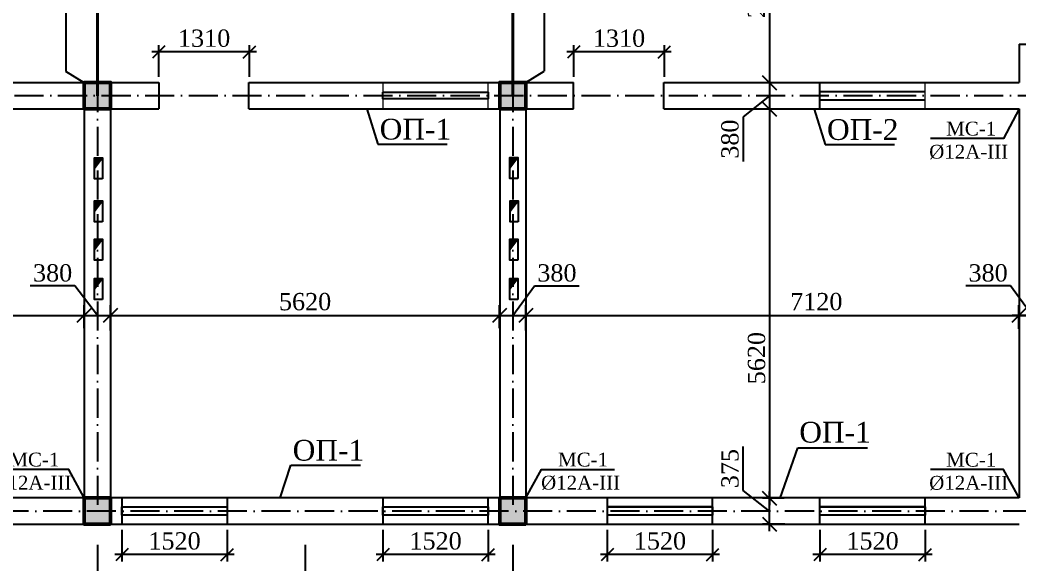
# Model space of a CAD drawing. Header units: millimetres. Extents: x 572274 to 2241483, y -888675 to -304135.
# Drawn here: x 1199493 to 1213920, y -635072 to -627216 of the extents above; entities that cross this region are included whole.
import ezdxf

# ---------------------------------------------------------------- set-up
doc = ezdxf.new("R2010")
doc.units = ezdxf.units.MM
doc.linetypes.add('ACAD_ISO04W100', pattern=[30, 24, -3, 0, -3])
doc.linetypes.add('ACAD_ISO10W100', pattern=[18, 12, -3, 0, -3])
doc.layers.add('oc', color=10, linetype='ACAD_ISO04W100')
doc.layers.add('стены', color=250, linetype='Continuous', lineweight=30)
doc.styles.add('Arial Gyr', font='arial.ttf')
doc.styles.get("Standard").update_dxf_attribs({"font": 'isocpeur.ttf'})
doc.styles.add('WMF-Times New Roman0', font='times.ttf')
doc.dimstyles.new('ISO-25$0', dxfattribs={"dimtxt": 300, "dimasz": 200, "dimexe": 100, "dimexo": 300, "dimgap": 50, "dimtad": 1, "dimdec": 0, "dimtxsty": 'Standard', "dimblk": 'OBLIQUE', "dimcen": 250, "dimdle": 150, "dimadec": 0, "dimazin": 0, "dimtfac": 1, "dimtdec": 0, "dimtmove": 0, "dimatfit": 3, "dimldrblk": 'OBLIQUE', "dimfxl": 1.25, "dimarcsym": 0})

# ---------------------------------------------------------------- blocks, each defined once
blk = doc.blocks.new('_Oblique')
at = {"color": 0, "linetype": 'ByBlock', "lineweight": -2}
blk.add_line((-0.5, -0.5), (0.5, 0.5), dxfattribs=at)
blk = doc.blocks.new('*D527')
at = {"color": 0, "lineweight": -2, "transparency": 16777216}
for p, q in [((1193110, -634597), (1193110, -635734)), ((1200610, -634796), (1200610, -635734)), ((1200730, -635614), (1192990, -635614))]:
    blk.add_line(p, q, dxfattribs=at)
at = {"layer": 'Defpoints', "color": 0, "lineweight": 25, "transparency": 16777216}
for p in [(1193110, -634497), (1200610, -634696), (1193110, -635614)]:
    blk.add_point(p, dxfattribs=at)
at = {"color": 0, "lineweight": -2, "transparency": 16777216, "xscale": 250, "yscale": 250, "zscale": 250, "rotation": 180}
blk.add_blockref('_Oblique', (1193110, -635614), dxfattribs=at)
at = {"color": 0, "lineweight": -2, "transparency": 16777216, "xscale": 250, "yscale": 250, "zscale": 250}
blk.add_blockref('_Oblique', (1200610, -635614), dxfattribs=at)
at = {"color": 0, "lineweight": 25, "transparency": 16777216, "insert": (1196860, -635381), "char_height": 300, "attachment_point": 5, "style": 'WMF-Times New Roman0'}
blk.add_mtext('7500', dxfattribs=at)
blk = doc.blocks.new('*D528')
at = {"color": 0, "lineweight": -2, "transparency": 16777216}
for p, q in [((1193110, -634597), (1193110, -636417)), ((1214110, -634597), (1214110, -636417)), ((1214230, -636297), (1192990, -636297))]:
    blk.add_line(p, q, dxfattribs=at)
at = {"layer": 'Defpoints', "color": 0, "lineweight": 25, "transparency": 16777216}
for p in [(1193110, -634497), (1214110, -634497), (1193110, -636297)]:
    blk.add_point(p, dxfattribs=at)
at = {"color": 0, "lineweight": -2, "transparency": 16777216, "xscale": 250, "yscale": 250, "zscale": 250, "rotation": 180}
blk.add_blockref('_Oblique', (1193110, -636297), dxfattribs=at)
at = {"color": 0, "lineweight": -2, "transparency": 16777216, "xscale": 250, "yscale": 250, "zscale": 250}
blk.add_blockref('_Oblique', (1214110, -636297), dxfattribs=at)
at = {"color": 0, "lineweight": 25, "transparency": 16777216, "insert": (1202559, -636044), "char_height": 300, "attachment_point": 5, "style": 'WMF-Times New Roman0'}
blk.add_mtext('21000', dxfattribs=at)
blk = doc.blocks.new('*D529')
at = {"color": 0, "lineweight": -2, "transparency": 16777216}
for p, q in [((1200610, -634796), (1200610, -635734)), ((1203610, -634796), (1203610, -635734)), ((1203730, -635614), (1200490, -635614))]:
    blk.add_line(p, q, dxfattribs=at)
at = {"layer": 'Defpoints', "color": 0, "lineweight": 25, "transparency": 16777216}
for p in [(1200610, -634696), (1203610, -634696), (1200610, -635614)]:
    blk.add_point(p, dxfattribs=at)
at = {"color": 0, "lineweight": -2, "transparency": 16777216, "xscale": 250, "yscale": 250, "zscale": 250, "rotation": 180}
blk.add_blockref('_Oblique', (1200610, -635614), dxfattribs=at)
at = {"color": 0, "lineweight": -2, "transparency": 16777216, "xscale": 250, "yscale": 250, "zscale": 250}
blk.add_blockref('_Oblique', (1203610, -635614), dxfattribs=at)
at = {"color": 0, "lineweight": 25, "transparency": 16777216, "insert": (1202110, -635381), "char_height": 300, "attachment_point": 5, "style": 'WMF-Times New Roman0'}
blk.add_mtext('3000', dxfattribs=at)
blk = doc.blocks.new('*D530')
at = {"color": 0, "lineweight": -2, "transparency": 16777216}
for p, q in [((1214110, -634597), (1214110, -635734)), ((1206610, -634796), (1206610, -635734)), ((1214230, -635614), (1206490, -635614))]:
    blk.add_line(p, q, dxfattribs=at)
at = {"layer": 'Defpoints', "color": 0, "lineweight": 25, "transparency": 16777216}
for p in [(1214110, -634497), (1206610, -634696), (1206610, -635614)]:
    blk.add_point(p, dxfattribs=at)
at = {"color": 0, "lineweight": -2, "transparency": 16777216, "xscale": 250, "yscale": 250, "zscale": 250, "rotation": 180}
blk.add_blockref('_Oblique', (1206610, -635614), dxfattribs=at)
at = {"color": 0, "lineweight": -2, "transparency": 16777216, "xscale": 250, "yscale": 250, "zscale": 250}
blk.add_blockref('_Oblique', (1214110, -635614), dxfattribs=at)
at = {"color": 0, "lineweight": 25, "transparency": 16777216, "insert": (1210360, -635381), "char_height": 300, "attachment_point": 5, "style": 'WMF-Times New Roman0'}
blk.add_mtext('7500', dxfattribs=at)
blk = doc.blocks.new('*D531')
at = {"color": 0, "lineweight": -2, "transparency": 16777216}
for p, q in [((1203610, -634796), (1203610, -635734)), ((1206610, -634796), (1206610, -635734)), ((1206730, -635614), (1203490, -635614))]:
    blk.add_line(p, q, dxfattribs=at)
at = {"layer": 'Defpoints', "color": 0, "lineweight": 25, "transparency": 16777216}
for p in [(1203610, -634696), (1206610, -634696), (1203610, -635614)]:
    blk.add_point(p, dxfattribs=at)
at = {"color": 0, "lineweight": -2, "transparency": 16777216, "xscale": 250, "yscale": 250, "zscale": 250, "rotation": 180}
blk.add_blockref('_Oblique', (1203610, -635614), dxfattribs=at)
at = {"color": 0, "lineweight": -2, "transparency": 16777216, "xscale": 250, "yscale": 250, "zscale": 250}
blk.add_blockref('_Oblique', (1206610, -635614), dxfattribs=at)
at = {"color": 0, "lineweight": 25, "transparency": 16777216, "insert": (1205110, -635381), "char_height": 300, "attachment_point": 5, "style": 'WMF-Times New Roman0'}
blk.add_mtext('3000', dxfattribs=at)
blk = doc.blocks.new('*D538')
at = {"color": 0, "lineweight": -2, "transparency": 16777216}
for p, q in [((1200965, -634577), (1200965, -635037)), ((1202485, -634577), (1202485, -635037)), ((1202585, -634937), (1200865, -634937))]:
    blk.add_line(p, q, dxfattribs=at)
at = {"layer": 'Defpoints', "color": 0, "lineweight": 25, "transparency": 16777216}
for p in [(1200965, -634497), (1202485, -634497), (1200965, -634937)]:
    blk.add_point(p, dxfattribs=at)
at = {"color": 0, "lineweight": -2, "transparency": 16777216, "xscale": 180, "yscale": 180, "zscale": 180, "rotation": 180}
blk.add_blockref('_Oblique', (1200965, -634937), dxfattribs=at)
at = {"color": 0, "lineweight": -2, "transparency": 16777216, "xscale": 180, "yscale": 180, "zscale": 180}
blk.add_blockref('_Oblique', (1202485, -634937), dxfattribs=at)
at = {"color": 0, "lineweight": 25, "transparency": 16777216, "insert": (1201725, -634740), "char_height": 300, "attachment_point": 5, "style": 'WMF-Times New Roman0'}
blk.add_mtext('{\\H0.83333x;1520}', dxfattribs=at)
blk = doc.blocks.new('*D539')
at = {"color": 0, "lineweight": -2, "transparency": 16777216}
for p, q in [((1204735, -634577), (1204735, -635037)), ((1206255, -634577), (1206255, -635037)), ((1206355, -634937), (1204635, -634937))]:
    blk.add_line(p, q, dxfattribs=at)
at = {"layer": 'Defpoints', "color": 0, "lineweight": 25, "transparency": 16777216}
for p in [(1204735, -634497), (1206255, -634497), (1204735, -634937)]:
    blk.add_point(p, dxfattribs=at)
at = {"color": 0, "lineweight": -2, "transparency": 16777216, "xscale": 180, "yscale": 180, "zscale": 180, "rotation": 180}
blk.add_blockref('_Oblique', (1204735, -634937), dxfattribs=at)
at = {"color": 0, "lineweight": -2, "transparency": 16777216, "xscale": 180, "yscale": 180, "zscale": 180}
blk.add_blockref('_Oblique', (1206255, -634937), dxfattribs=at)
at = {"color": 0, "lineweight": 25, "transparency": 16777216, "insert": (1205495, -634740), "char_height": 300, "attachment_point": 5, "style": 'WMF-Times New Roman0'}
blk.add_mtext('{\\H0.83333x;1520}', dxfattribs=at)
blk = doc.blocks.new('*D540')
at = {"color": 0, "lineweight": -2, "transparency": 16777216}
for p, q in [((1207975, -634577), (1207975, -635037)), ((1209495, -634577), (1209495, -635037)), ((1209595, -634937), (1207875, -634937))]:
    blk.add_line(p, q, dxfattribs=at)
at = {"layer": 'Defpoints', "color": 0, "lineweight": 25, "transparency": 16777216}
for p in [(1207975, -634497), (1209495, -634497), (1207975, -634937)]:
    blk.add_point(p, dxfattribs=at)
at = {"color": 0, "lineweight": -2, "transparency": 16777216, "xscale": 180, "yscale": 180, "zscale": 180, "rotation": 180}
blk.add_blockref('_Oblique', (1207975, -634937), dxfattribs=at)
at = {"color": 0, "lineweight": -2, "transparency": 16777216, "xscale": 180, "yscale": 180, "zscale": 180}
blk.add_blockref('_Oblique', (1209495, -634937), dxfattribs=at)
at = {"color": 0, "lineweight": 25, "transparency": 16777216, "insert": (1208735, -634740), "char_height": 300, "attachment_point": 5, "style": 'WMF-Times New Roman0'}
blk.add_mtext('{\\H0.83333x;1520}', dxfattribs=at)
blk = doc.blocks.new('*D541')
at = {"color": 0, "lineweight": -2, "transparency": 16777216}
for p, q in [((1211045, -634577), (1211045, -635037)), ((1212565, -634577), (1212565, -635037)), ((1212665, -634937), (1210945, -634937))]:
    blk.add_line(p, q, dxfattribs=at)
at = {"layer": 'Defpoints', "color": 0, "lineweight": 25, "transparency": 16777216}
for p in [(1211045, -634497), (1212565, -634497), (1211045, -634937)]:
    blk.add_point(p, dxfattribs=at)
at = {"color": 0, "lineweight": -2, "transparency": 16777216, "xscale": 180, "yscale": 180, "zscale": 180, "rotation": 180}
blk.add_blockref('_Oblique', (1211045, -634937), dxfattribs=at)
at = {"color": 0, "lineweight": -2, "transparency": 16777216, "xscale": 180, "yscale": 180, "zscale": 180}
blk.add_blockref('_Oblique', (1212565, -634937), dxfattribs=at)
at = {"color": 0, "lineweight": 25, "transparency": 16777216, "insert": (1211805, -634740), "char_height": 300, "attachment_point": 5, "style": 'WMF-Times New Roman0'}
blk.add_mtext('{\\H0.83333x;1520}', dxfattribs=at)
blk = doc.blocks.new('*D545')
at = {"color": 0, "lineweight": -2, "transparency": 16777216}
for p, q in [((1207489, -628037), (1207489, -627578)), ((1208799, -628037), (1208799, -627578)), ((1208899, -627678), (1207389, -627678))]:
    blk.add_line(p, q, dxfattribs=at)
at = {"layer": 'Defpoints', "color": 0, "lineweight": 25, "transparency": 16777216}
for p in [(1207489, -627678), (1207489, -628117), (1208799, -628117)]:
    blk.add_point(p, dxfattribs=at)
at = {"color": 0, "lineweight": -2, "transparency": 16777216, "xscale": 180, "yscale": 180, "zscale": 180, "rotation": 180}
blk.add_blockref('_Oblique', (1207489, -627678), dxfattribs=at)
at = {"color": 0, "lineweight": -2, "transparency": 16777216, "xscale": 180, "yscale": 180, "zscale": 180}
blk.add_blockref('_Oblique', (1208799, -627678), dxfattribs=at)
at = {"color": 0, "lineweight": 25, "transparency": 16777216, "insert": (1208144, -627481), "char_height": 300, "attachment_point": 5, "style": 'WMF-Times New Roman0'}
blk.add_mtext('{\\H0.83333x;1310}', dxfattribs=at)
blk = doc.blocks.new('*D546')
at = {"color": 0, "lineweight": -2, "transparency": 16777216}
for p, q in [((1201497, -628037), (1201497, -627578)), ((1202807, -628037), (1202807, -627578)), ((1202907, -627678), (1201397, -627678))]:
    blk.add_line(p, q, dxfattribs=at)
at = {"layer": 'Defpoints', "color": 0, "lineweight": 25, "transparency": 16777216}
for p in [(1201497, -627678), (1201497, -628117), (1202807, -628117)]:
    blk.add_point(p, dxfattribs=at)
at = {"color": 0, "lineweight": -2, "transparency": 16777216, "xscale": 180, "yscale": 180, "zscale": 180, "rotation": 180}
blk.add_blockref('_Oblique', (1201497, -627678), dxfattribs=at)
at = {"color": 0, "lineweight": -2, "transparency": 16777216, "xscale": 180, "yscale": 180, "zscale": 180}
blk.add_blockref('_Oblique', (1202807, -627678), dxfattribs=at)
at = {"color": 0, "lineweight": 25, "transparency": 16777216, "insert": (1202152, -627481), "char_height": 300, "attachment_point": 5, "style": 'WMF-Times New Roman0'}
blk.add_mtext('{\\H0.83333x;1310}', dxfattribs=at)
blk = doc.blocks.new('*D885')
at = {"color": 0, "lineweight": -2, "transparency": 16777216}
for p, q in [((1193300, -631700), (1193300, -631332)), ((1200420, -631666), (1200420, -631332)), ((1193150, -631482), (1200570, -631482))]:
    blk.add_line(p, q, dxfattribs=at)
at = {"layer": 'Defpoints', "color": 0, "lineweight": 25, "transparency": 16777216}
for p in [(1200420, -631482), (1193300, -632000), (1200420, -631966)]:
    blk.add_point(p, dxfattribs=at)
at = {"color": 0, "lineweight": -2, "transparency": 16777216, "xscale": 200, "yscale": 200, "zscale": 200, "rotation": 180}
blk.add_blockref('_Oblique', (1193300, -631482), dxfattribs=at)
at = {"color": 0, "lineweight": -2, "transparency": 16777216, "xscale": 200, "yscale": 200, "zscale": 200}
blk.add_blockref('_Oblique', (1200420, -631482), dxfattribs=at)
at = {"color": 0, "lineweight": 25, "transparency": 16777216, "insert": (1196061, -631285), "char_height": 250, "attachment_point": 5, "style": 'WMF-Times New Roman0'}
blk.add_mtext('7120', dxfattribs=at)
blk = doc.blocks.new('*D886')
at = {"color": 0, "lineweight": -2, "transparency": 16777216}
for p, q in [((1200287, -631057), (1199642, -631057)), ((1200610, -631482), (1200287, -631057)), ((1200320, -631482), (1200900, -631482)), ((1200420, -631666), (1200420, -631382)), ((1200800, -631677), (1200800, -631382))]:
    blk.add_line(p, q, dxfattribs=at)
at = {"layer": 'Defpoints', "color": 0, "lineweight": 25, "transparency": 16777216}
for p in [(1200800, -631482), (1200420, -631966), (1200800, -631977)]:
    blk.add_point(p, dxfattribs=at)
at = {"color": 0, "lineweight": -2, "transparency": 16777216, "xscale": 200, "yscale": 200, "zscale": 200, "rotation": 180}
blk.add_blockref('_Oblique', (1200420, -631482), dxfattribs=at)
at = {"color": 0, "lineweight": -2, "transparency": 16777216, "xscale": 200, "yscale": 200, "zscale": 200}
blk.add_blockref('_Oblique', (1200800, -631482), dxfattribs=at)
at = {"color": 0, "lineweight": 25, "transparency": 16777216, "insert": (1199964, -630870), "char_height": 250, "attachment_point": 5, "style": 'WMF-Times New Roman0'}
blk.add_mtext('380', dxfattribs=at)
blk = doc.blocks.new('*D888')
at = {"color": 0, "lineweight": -2, "transparency": 16777216}
for p, q in [((1200800, -631700), (1200800, -631332)), ((1206420, -631666), (1206420, -631332)), ((1200650, -631482), (1206570, -631482))]:
    blk.add_line(p, q, dxfattribs=at)
at = {"layer": 'Defpoints', "color": 0, "lineweight": 25, "transparency": 16777216}
for p in [(1206420, -631482), (1200800, -632000), (1206420, -631966)]:
    blk.add_point(p, dxfattribs=at)
at = {"color": 0, "lineweight": -2, "transparency": 16777216, "xscale": 200, "yscale": 200, "zscale": 200, "rotation": 180}
blk.add_blockref('_Oblique', (1200800, -631482), dxfattribs=at)
at = {"color": 0, "lineweight": -2, "transparency": 16777216, "xscale": 200, "yscale": 200, "zscale": 200}
blk.add_blockref('_Oblique', (1206420, -631482), dxfattribs=at)
at = {"color": 0, "lineweight": 25, "transparency": 16777216, "insert": (1203610, -631285), "char_height": 250, "attachment_point": 5, "style": 'WMF-Times New Roman0'}
blk.add_mtext('5620', dxfattribs=at)
blk = doc.blocks.new('*D889')
at = {"color": 0, "lineweight": -2, "transparency": 16777216}
for p, q in [((1206610, -631482), (1206924, -631057)), ((1206924, -631057), (1207569, -631057)), ((1206320, -631482), (1206900, -631482)), ((1206420, -631666), (1206420, -631382)), ((1206800, -631677), (1206800, -631382))]:
    blk.add_line(p, q, dxfattribs=at)
at = {"layer": 'Defpoints', "color": 0, "lineweight": 25, "transparency": 16777216}
for p in [(1206800, -631482), (1206420, -631966), (1206800, -631977)]:
    blk.add_point(p, dxfattribs=at)
at = {"color": 0, "lineweight": -2, "transparency": 16777216, "xscale": 200, "yscale": 200, "zscale": 200, "rotation": 180}
blk.add_blockref('_Oblique', (1206420, -631482), dxfattribs=at)
at = {"color": 0, "lineweight": -2, "transparency": 16777216, "xscale": 200, "yscale": 200, "zscale": 200}
blk.add_blockref('_Oblique', (1206800, -631482), dxfattribs=at)
at = {"color": 0, "lineweight": 25, "transparency": 16777216, "insert": (1207247, -630870), "char_height": 250, "attachment_point": 5, "style": 'WMF-Times New Roman0'}
blk.add_mtext('380', dxfattribs=at)
blk = doc.blocks.new('*D890')
at = {"color": 0, "lineweight": -2, "transparency": 16777216}
for p, q in [((1206800, -631700), (1206800, -631332)), ((1213920, -631666), (1213920, -631332)), ((1206650, -631482), (1214070, -631482))]:
    blk.add_line(p, q, dxfattribs=at)
at = {"layer": 'Defpoints', "color": 0, "lineweight": 25, "transparency": 16777216}
for p in [(1213920, -631482), (1206800, -632000), (1213920, -631966)]:
    blk.add_point(p, dxfattribs=at)
at = {"color": 0, "lineweight": -2, "transparency": 16777216, "xscale": 200, "yscale": 200, "zscale": 200, "rotation": 180}
blk.add_blockref('_Oblique', (1206800, -631482), dxfattribs=at)
at = {"color": 0, "lineweight": -2, "transparency": 16777216, "xscale": 200, "yscale": 200, "zscale": 200}
blk.add_blockref('_Oblique', (1213920, -631482), dxfattribs=at)
at = {"color": 0, "lineweight": 25, "transparency": 16777216, "insert": (1210993, -631285), "char_height": 250, "attachment_point": 5, "style": 'WMF-Times New Roman0'}
blk.add_mtext('7120', dxfattribs=at)
blk = doc.blocks.new('*D891')
at = {"color": 0, "lineweight": -2, "transparency": 16777216}
for p, q in [((1213797, -631057), (1213151, -631057)), ((1214110, -631482), (1213797, -631057)), ((1214400, -631482), (1213820, -631482)), ((1213920, -631677), (1213920, -631382)), ((1214300, -631666), (1214300, -631382))]:
    blk.add_line(p, q, dxfattribs=at)
at = {"layer": 'Defpoints', "color": 0, "lineweight": 25, "transparency": 16777216}
for p in [(1213920, -631482), (1213920, -631977), (1214300, -631966)]:
    blk.add_point(p, dxfattribs=at)
at = {"color": 0, "lineweight": -2, "transparency": 16777216, "xscale": 200, "yscale": 200, "zscale": 200, "rotation": 180}
blk.add_blockref('_Oblique', (1213920, -631482), dxfattribs=at)
at = {"color": 0, "lineweight": -2, "transparency": 16777216, "xscale": 200, "yscale": 200, "zscale": 200}
blk.add_blockref('_Oblique', (1214300, -631482), dxfattribs=at)
at = {"color": 0, "lineweight": 25, "transparency": 16777216, "insert": (1213474, -630870), "char_height": 250, "attachment_point": 5, "style": 'WMF-Times New Roman0'}
blk.add_mtext('380', dxfattribs=at)
blk = doc.blocks.new('*D901')
at = {"color": 0, "lineweight": -2, "transparency": 16777216}
for p, q in [((1210318, -625403), (1210318, -628223)), ((1210502, -625503), (1210218, -625503)), ((1210536, -628123), (1210218, -628123))]:
    blk.add_line(p, q, dxfattribs=at)
at = {"layer": 'Defpoints', "color": 0, "lineweight": 25, "transparency": 16777216}
for p in [(1210802, -625503), (1210318, -628123), (1210836, -628123)]:
    blk.add_point(p, dxfattribs=at)
at = {"color": 0, "lineweight": -2, "transparency": 16777216, "xscale": 200, "yscale": 200, "zscale": 200}
for p, rotation in [((1210318, -625503), 90), ((1210318, -628123), 270)]:
    blk.add_blockref('_Oblique', p, dxfattribs=dict(at, rotation=rotation))
at = {"color": 0, "lineweight": 25, "transparency": 16777216, "insert": (1210131, -626813), "char_height": 250, "attachment_point": 5, "rotation": 90, "style": 'WMF-Times New Roman0'}
blk.add_mtext('2620', dxfattribs=at)
blk = doc.blocks.new('*D902')
at = {"color": 0, "lineweight": -2, "transparency": 16777216}
for p, q in [((1210318, -628023), (1210318, -628603)), ((1210536, -628123), (1210218, -628123)), ((1210318, -628313), (1209935, -628615)), ((1210530, -628503), (1210218, -628503)), ((1209935, -628615), (1209935, -629260))]:
    blk.add_line(p, q, dxfattribs=at)
at = {"layer": 'Defpoints', "color": 0, "lineweight": 25, "transparency": 16777216}
for p in [(1210836, -628123), (1210318, -628503), (1210830, -628503)]:
    blk.add_point(p, dxfattribs=at)
at = {"color": 0, "lineweight": -2, "transparency": 16777216, "xscale": 200, "yscale": 200, "zscale": 200}
for p, rotation in [((1210318, -628123), 90), ((1210318, -628503), 270)]:
    blk.add_blockref('_Oblique', p, dxfattribs=dict(at, rotation=rotation))
at = {"color": 0, "lineweight": 25, "transparency": 16777216, "insert": (1209747, -628937), "char_height": 250, "attachment_point": 5, "rotation": 90, "style": 'WMF-Times New Roman0'}
blk.add_mtext('380', dxfattribs=at)
blk = doc.blocks.new('*D903')
at = {"color": 0, "lineweight": -2, "transparency": 16777216}
for p, q in [((1210318, -628403), (1210318, -634223)), ((1210530, -628503), (1210218, -628503)), ((1210462, -634123), (1210218, -634123))]:
    blk.add_line(p, q, dxfattribs=at)
at = {"layer": 'Defpoints', "color": 0, "lineweight": 25, "transparency": 16777216}
for p in [(1210830, -628503), (1210318, -634123), (1210762, -634123)]:
    blk.add_point(p, dxfattribs=at)
at = {"color": 0, "lineweight": -2, "transparency": 16777216, "xscale": 200, "yscale": 200, "zscale": 200}
for p, rotation in [((1210318, -628503), 90), ((1210318, -634123), 270)]:
    blk.add_blockref('_Oblique', p, dxfattribs=dict(at, rotation=rotation))
at = {"color": 0, "lineweight": 25, "transparency": 16777216, "insert": (1210131, -632099), "char_height": 250, "attachment_point": 5, "rotation": 90, "style": 'WMF-Times New Roman0'}
blk.add_mtext('5620', dxfattribs=at)
blk = doc.blocks.new('*D904')
at = {"color": 0, "lineweight": -2, "transparency": 16777216}
for p, q in [((1209935, -634011), (1209935, -633376)), ((1210318, -634310), (1209935, -634011)), ((1210318, -634597), (1210318, -634023)), ((1210530, -634123), (1210218, -634123)), ((1210536, -634497), (1210218, -634497))]:
    blk.add_line(p, q, dxfattribs=at)
at = {"layer": 'Defpoints', "color": 0, "lineweight": 25, "transparency": 16777216}
for p in [(1210318, -634123), (1210830, -634123), (1210836, -634497)]:
    blk.add_point(p, dxfattribs=at)
at = {"color": 0, "lineweight": -2, "transparency": 16777216, "xscale": 200, "yscale": 200, "zscale": 200}
for p, rotation in [((1210318, -634123), 90), ((1210318, -634497), 270)]:
    blk.add_blockref('_Oblique', p, dxfattribs=dict(at, rotation=rotation))
at = {"color": 0, "lineweight": 25, "transparency": 16777216, "insert": (1209747, -633694), "char_height": 250, "attachment_point": 5, "rotation": 90, "style": 'WMF-Times New Roman0'}
blk.add_mtext('375', dxfattribs=at)

msp = doc.modelspace()

# ---------------------------------------------------------------- hatches: boundary and pattern name
at = {"lineweight": 25}
h = msp.add_hatch(color=256, dxfattribs=at)
h.dxf.hatch_style = 1
h.paths.add_polyline_path([(1200800.32, -628117.26), (1200420.32, -628117.26), (1200420.32, -628497.26), (1200610.32, -628497.26), (1200800.32, -628497.26), (1200800.32, -628307.26)])
h = msp.add_hatch(color=256, dxfattribs=at)
h.dxf.hatch_style = 1
h.paths.add_polyline_path([(1206800.32, -628117.26), (1206420.32, -628117.26), (1206420.32, -628497.26), (1206610.32, -628497.26), (1206800.32, -628497.26), (1206800.32, -628307.26)])
h = msp.add_hatch(color=256, dxfattribs=at)
h.dxf.hatch_style = 1
h.paths.add_polyline_path([(1200800.32, -634117.26), (1200420.32, -634117.26), (1200420.32, -634497.26), (1200610.32, -634497.26), (1200800.32, -634497.26), (1200800.32, -634307.26)])
h = msp.add_hatch(color=256, dxfattribs=at)
h.dxf.hatch_style = 1
h.paths.add_polyline_path([(1206800.32, -634117.26), (1206420.32, -634117.26), (1206420.32, -634497.26), (1206610.32, -634497.26), (1206800.32, -634497.26), (1206800.32, -634307.26)])
at = {"layer": 'стены', "linetype": 'ByBlock', "lineweight": -2, "ltscale": 3}
h = msp.add_hatch(color=250, dxfattribs=at)
h.set_gradient(color1=(41, 40, 51), color2=(44, 43, 54), one_color=1, tint=0.19)
h.paths.add_polyline_path([(1200570.717, -629359.561), (1200685.592, -629207.648), (1200570.717, -629207.648)])
h = msp.add_hatch(color=250, dxfattribs=at)
h.set_gradient(color1=(41, 40, 51), color2=(44, 43, 54), one_color=1, tint=0.19)
h.paths.add_polyline_path([(1206566.378, -629355.81), (1206681.253, -629203.897), (1206566.378, -629203.897)])
h = msp.add_hatch(color=250, dxfattribs=at)
h.set_gradient(color1=(41, 40, 51), color2=(44, 43, 54), one_color=1, tint=0.19)
h.paths.add_polyline_path([(1200570.717, -629980.241), (1200685.592, -629828.328), (1200570.717, -629828.328)])
h = msp.add_hatch(color=250, dxfattribs=at)
h.set_gradient(color1=(41, 40, 51), color2=(44, 43, 54), one_color=1, tint=0.19)
h.paths.add_polyline_path([(1206570.717, -629980.241), (1206685.592, -629828.328), (1206570.717, -629828.328)])
h = msp.add_hatch(color=250, dxfattribs=at)
h.set_gradient(color1=(41, 40, 51), color2=(44, 43, 54), one_color=1, tint=0.19)
h.paths.add_polyline_path([(1200568.89, -630533.864), (1200683.765, -630381.952), (1200568.89, -630381.952)])
h = msp.add_hatch(color=250, dxfattribs=at)
h.set_gradient(color1=(41, 40, 51), color2=(44, 43, 54), one_color=1, tint=0.19)
h.paths.add_polyline_path([(1206568.89, -630533.864), (1206683.765, -630381.952), (1206568.89, -630381.952)])
h = msp.add_hatch(color=250, dxfattribs=at)
h.set_gradient(color1=(41, 40, 51), color2=(44, 43, 54), one_color=1, tint=0.19)
h.paths.add_polyline_path([(1200568.89, -631102.821), (1200683.765, -630950.908), (1200568.89, -630950.908)])
h = msp.add_hatch(color=250, dxfattribs=at)
h.set_gradient(color1=(41, 40, 51), color2=(44, 43, 54), one_color=1, tint=0.19)
h.paths.add_polyline_path([(1206568.89, -631102.821), (1206683.765, -630950.908), (1206568.89, -630950.908)])

# ---------------------------------------------------------------- linework, layer by layer
at = {"lineweight": 25}
for p, q in [((1200156.258, -619659.751), (1200156.258, -627954.77)), ((1207064.382, -625659.751), (1207064.382, -627954.77)), ((1200420.32, -628122.667), (1200156.258, -627960.176)), ((1206800.32, -628117.26), (1207064.382, -627954.77)), ((1204500.283, -628497.26), (1204661.853, -629008.861)), ((1210960.21, -628502.667), (1211121.78, -629014.268)), ((1204661.853, -629008.861), (1205664.265, -629008.861)), ((1211121.78, -629014.268), (1212124.192, -629014.268)), ((1210472.919, -634122.667), (1210727.818, -633396.151)), ((1210727.818, -633396.151), (1211730.23, -633396.151)), ((1203250.381, -634117.26), (1203405.632, -633645.37)), ((1203405.632, -633645.37), (1204408.044, -633645.37)), ((1193300.32, -634497.26), (1200420.32, -634497.26)), ((1200800.32, -634497.26), (1206420.32, -634497.26)), ((1206800.32, -634497.26), (1213920.32, -634497.26))]:
    msp.add_line(p, q, dxfattribs=at)
at = {"lineweight": 40}
for p, q in [((1200610.32, -625312.667), (1200610.32, -628312.667)), ((1206610.32, -625307.26), (1206610.32, -628307.26))]:
    msp.add_line(p, q, dxfattribs=at)
msp.add_line((1211045.32, -628497.26), (1211045.32, -628117.26))
at = {"color": 5}
for p, q in [((1211045.32, -628247.26), (1212565.32, -628247.26)), ((1211045.32, -628367.26), (1212565.32, -628367.26))]:
    msp.add_line(p, q, dxfattribs=at)
at = {"color": 5, "lineweight": 25}
for p, q in [((1209495.32, -634247.26), (1207975.32, -634247.26)), ((1209495.32, -634367.26), (1207975.32, -634367.26)), ((1212565.32, -634247.26), (1211045.32, -634247.26)), ((1212565.32, -634367.26), (1211045.32, -634367.26))]:
    msp.add_line(p, q, dxfattribs=at)
at = {"color": 1, "lineweight": 25}
for points in [[(1200800.32, -628497.26), (1200420.32, -628497.26), (1200420.32, -628117.26), (1200800.32, -628117.26)], [(1206800.32, -628497.26), (1206420.32, -628497.26), (1206420.32, -628117.26), (1206800.32, -628117.26)], [(1200800.32, -634497.26), (1200420.32, -634497.26), (1200420.32, -634117.26), (1200800.32, -634117.26)], [(1206800.32, -634497.26), (1206420.32, -634497.26), (1206420.32, -634117.26), (1206800.32, -634117.26)]]:
    msp.add_lwpolyline(points, close=True, dxfattribs=at)
at = {"color": 1, "lineweight": 50}
for points in [[(1200800.32, -628497.26), (1200420.32, -628497.26), (1200420.32, -628117.26), (1200800.32, -628117.26)], [(1206800.32, -628497.26), (1206420.32, -628497.26), (1206420.32, -628117.26), (1206800.32, -628117.26)], [(1200800.32, -634497.26), (1200420.32, -634497.26), (1200420.32, -634117.26), (1200800.32, -634117.26)], [(1206800.32, -634497.26), (1206420.32, -634497.26), (1206420.32, -634117.26), (1206800.32, -634117.26)]]:
    msp.add_lwpolyline(points, close=True, dxfattribs=at)
at = {"lineweight": 25, "ltscale": 100}
for points in [[(1213920.32, -628497.26), (1213697.792, -628927.128), (1212640.852, -628927.128)], [(1200420.32, -634117.26), (1200197.792, -633708.21), (1199140.852, -633708.21)], [(1206800.32, -634117.26), (1207022.848, -633708.21), (1208079.788, -633708.21)], [(1213920.32, -634117.26), (1213697.792, -633708.21), (1212640.852, -633708.21)]]:
    msp.add_lwpolyline(points, dxfattribs=at)
at = {"color": 5, "lineweight": 25}
for points in [[(1200965.32, -634247.26), (1202485.32, -634247.26), (1202485.32, -634367.26), (1200965.32, -634367.26)], [(1204735.32, -634247.26), (1206255.32, -634247.26), (1206255.32, -634367.26), (1204735.32, -634367.26)], [(1207975.32, -634247.26), (1209495.32, -634247.26), (1209495.32, -634367.26), (1207975.32, -634367.26)], [(1211045.32, -634247.26), (1212565.32, -634247.26), (1212565.32, -634367.26), (1211045.32, -634367.26)]]:
    msp.add_lwpolyline(points, close=True, dxfattribs=at)
at = {"layer": 'oc', "linetype": 'ACAD_ISO10W100', "lineweight": 25, "ltscale": 35}
for p, q in [((1200610.32, -619307.26), (1200610.32, -634307.26)), ((1206610.32, -619307.26), (1206610.32, -634307.26)), ((1193110.32, -628307.26), (1214110.32, -628307.26)), ((1214110.32, -634307.26), (1193110.32, -634307.26))]:
    msp.add_line(p, q, dxfattribs=at)
at = {"layer": 'стены', "color": 0, "linetype": 'ByBlock', "lineweight": 25, "ltscale": 3}
for p, q in [((1213920.32, -627567.26), (1213920.32, -628117.26)), ((1213920.32, -627567.26), (1214300.32, -627567.26)), ((1195296.643, -628117.26), (1201496.643, -628117.26)), ((1200420.32, -628117.26), (1200420.32, -634117.26)), ((1200800.32, -628117.26), (1200800.32, -634117.26)), ((1201496.643, -628117.26), (1201496.643, -628497.26)), ((1202796.643, -628117.26), (1207488.674, -628117.26)), ((1202796.643, -628497.26), (1202796.643, -628117.26)), ((1206420.32, -628117.26), (1206420.32, -634117.26)), ((1206800.32, -628117.26), (1206800.32, -634117.26)), ((1207488.674, -628497.26), (1207488.674, -628117.26)), ((1208788.674, -628117.26), (1213920.32, -628117.26)), ((1208788.674, -628497.26), (1208788.674, -628117.26)), ((1195296.643, -628497.26), (1201496.643, -628497.26)), ((1202796.643, -628497.26), (1207488.674, -628497.26)), ((1208788.674, -628497.26), (1213920.32, -628497.26)), ((1213920.32, -628497.26), (1213920.32, -634117.26)), ((1200420.32, -634117.26), (1193300.32, -634117.26)), ((1206420.32, -634117.26), (1200800.32, -634117.26)), ((1200965.32, -634117.26), (1200965.32, -634497.26)), ((1202485.32, -634117.26), (1202485.32, -634497.26)), ((1204735.32, -634117.26), (1204735.32, -634497.26)), ((1206255.32, -634497.26), (1206255.32, -634117.26)), ((1213920.32, -634117.26), (1206800.32, -634117.26)), ((1207975.32, -634497.26), (1207975.32, -634117.26)), ((1209495.32, -634497.26), (1209495.32, -634117.26)), ((1209495.32, -634497.26), (1209495.32, -634117.26)), ((1211045.32, -634497.26), (1211045.32, -634117.26)), ((1212565.32, -634497.26), (1212565.32, -634117.26))]:
    msp.add_line(p, q, dxfattribs=at)
at = {"layer": 'стены', "color": 0, "linetype": 'ByBlock', "lineweight": 0, "ltscale": 3}
for p, q in [((1204735.32, -628117.26), (1204735.32, -628497.26)), ((1206255.32, -628497.26), (1206255.32, -628117.26)), ((1211045.32, -628497.26), (1211045.32, -628117.26)), ((1212565.32, -628497.26), (1212565.32, -628117.26))]:
    msp.add_line(p, q, dxfattribs=at)
at = {"layer": 'стены', "color": 0, "linetype": 'ByBlock', "lineweight": -2, "ltscale": 3}
for p, q in [((1200685.592, -629207.648), (1200570.717, -629359.561)), ((1206681.253, -629203.897), (1206566.378, -629355.81)), ((1200685.592, -629828.328), (1200570.717, -629980.241)), ((1206685.592, -629828.328), (1206570.717, -629980.241)), ((1200683.765, -630381.952), (1200568.89, -630533.864)), ((1206683.765, -630381.952), (1206568.89, -630533.864)), ((1200683.765, -630950.908), (1200568.89, -631102.821)), ((1206683.765, -630950.908), (1206568.89, -631102.821))]:
    msp.add_line(p, q, dxfattribs=at)
at = {"layer": 'стены', "color": 5, "linetype": 'ByBlock', "lineweight": -2, "ltscale": 3}
msp.add_lwpolyline([(1204735.32, -628259.76), (1206255.32, -628259.76), (1206255.32, -628354.76), (1204735.32, -628354.76)], close=True, dxfattribs=at)
at = {"layer": 'стены', "color": 0, "linetype": 'ByBlock', "lineweight": -2, "ltscale": 3}
for points in [[(1200685.592, -629511.276), (1200570.717, -629511.276), (1200570.717, -629207.648), (1200685.592, -629207.648)], [(1206681.253, -629507.525), (1206566.378, -629507.525), (1206566.378, -629203.897), (1206681.253, -629203.897)], [(1200685.592, -630131.956), (1200570.717, -630131.956), (1200570.717, -629828.328), (1200685.592, -629828.328)], [(1206685.592, -630131.956), (1206570.717, -630131.956), (1206570.717, -629828.328), (1206685.592, -629828.328)], [(1200683.765, -630685.579), (1200568.89, -630685.579), (1200568.89, -630381.952), (1200683.765, -630381.952)], [(1206683.765, -630685.579), (1206568.89, -630685.579), (1206568.89, -630381.952), (1206683.765, -630381.952)], [(1200683.765, -631254.536), (1200568.89, -631254.536), (1200568.89, -630950.908), (1200683.765, -630950.908)], [(1206683.765, -631254.536), (1206568.89, -631254.536), (1206568.89, -630950.908), (1206683.765, -630950.908)]]:
    msp.add_lwpolyline(points, close=True, dxfattribs=at)

# ---------------------------------------------------------------- texts
at = {"char_height": 300, "width": 1184.53832, "attachment_point": 7, "style": 'WMF-Times New Roman0'}
for s, insert in [('ОП-1', (1204687.357, -628947.471)), ('ОП-2', (1211147.284, -628952.877)), ('ОП-1', (1210747.169, -633323.453)), ('ОП-1', (1203431.136, -633583.98))]:
    msp.add_mtext(s, dxfattribs=dict(at, insert=insert))
at = {"lineweight": 25, "char_height": 250, "width": 7261.52664, "attachment_point": 7, "style": 'Arial Gyr'}
for insert in [(1212396.762, -629226.796), (1198867.468, -634005.306), (1206791.528, -634005.306), (1212396.762, -634007.878)]:
    msp.add_mtext('{\\fTimes New Roman|b0|i0|c204|p18; \\H0.8x;     МС-1\\fTimes New Roman|b0|i0|c0|p18;\\P\\fTimes New Roman|b0|i0|c204|p18;   Ø12А-\\fTimes New Roman|b0|i0|c0|p18;III}', dxfattribs=dict(at, insert=insert))

# ---------------------------------------------------------------- dimensions: what is measured, and where the dimension line sits
at = {"lineweight": 25}
for base, p1, p2, angle, override, picture, middle in [((1210317.743, -628122.667), (1210801.816, -625502.667), (1210836.421, -628122.667), 90, {"dimtxt": 250, "dimgap": 60, "dimtxsty": 'WMF-Times New Roman0', "dimdle": 100, "dimtmove": 1, "dimfxl": 600, "dimfxlon": 1, "dimarcsym": 1}, '*D901', (1210130.58, -626812.667)), ((1193110.32, -635613.648), (1200610.32, -634695.707), (1193110.32, -634497.26), 180, {"dimasz": 250, "dimexe": 120, "dimexo": 100, "dimgap": 80, "dimtxsty": 'WMF-Times New Roman0', "dimdle": 120, "dimtmove": 1, "dimarcsym": 1}, '*D527', (1196860.32, -635380.62)), ((1206610.32, -635613.648), (1214110.32, -634497.26), (1206610.32, -634695.707), 180, {"dimasz": 250, "dimexe": 120, "dimexo": 100, "dimgap": 80, "dimtxsty": 'WMF-Times New Roman0', "dimdle": 120, "dimtmove": 1, "dimarcsym": 1}, '*D530', (1210360.32, -635380.62)), ((1200610.32, -635613.648), (1203610.32, -634695.707), (1200610.32, -634695.707), 180, {"dimasz": 250, "dimexe": 120, "dimexo": 100, "dimgap": 80, "dimtxsty": 'WMF-Times New Roman0', "dimdle": 120, "dimtmove": 1, "dimarcsym": 1}, '*D529', (1202110.32, -635381.053)), ((1203610.32, -635613.648), (1206610.32, -634695.707), (1203610.32, -634695.707), 180, {"dimasz": 250, "dimexe": 120, "dimexo": 100, "dimgap": 80, "dimtxsty": 'WMF-Times New Roman0', "dimdle": 120, "dimtmove": 1, "dimarcsym": 1}, '*D531', (1205110.32, -635381.053))]:
    dim = msp.add_linear_dim(base=base, p1=p1, p2=p2, angle=angle, dimstyle='ISO-25$0', override=override, dxfattribs=at)
    dim.commit()
    dim.dimension.update_dxf_attribs({"geometry": picture, "text_midpoint": middle})
for base, p1, p2, picture, middle in [((1201496.643, -627677.781), (1202806.643, -628117.26), (1201496.643, -628117.26), '*D546', (1202151.643, -627480.618)), ((1207488.674, -627677.781), (1208798.674, -628117.26), (1207488.674, -628117.26), '*D545', (1208143.674, -627480.618)), ((1200965.32, -634936.74), (1202485.32, -634497.26), (1200965.32, -634497.26), '*D538', (1201725.32, -634739.578)), ((1204735.32, -634936.74), (1206255.32, -634497.26), (1204735.32, -634497.26), '*D539', (1205495.32, -634739.578)), ((1207975.32, -634936.74), (1209495.32, -634497.26), (1207975.32, -634497.26), '*D540', (1208735.32, -634739.578)), ((1211045.32, -634936.74), (1212565.32, -634497.26), (1211045.32, -634497.26), '*D541', (1211805.32, -634739.578))]:
    dim = msp.add_linear_dim(base=base, p1=p1, p2=p2, angle=180, text='{\\H0.83333x;<>}', dimstyle='ISO-25$0', override={"dimasz": 180, "dimexo": 80, "dimgap": 70, "dimtxsty": 'WMF-Times New Roman0', "dimdle": 100, "dimfxl": 0.18, "dimarcsym": 1}, dxfattribs=at)
    dim.commit()
    dim.dimension.update_dxf_attribs({"geometry": picture, "text_midpoint": middle})
for base, p1, p2, angle, override, picture, middle in [((1210317.743, -628502.667), (1210836.421, -628122.667), (1210830.497, -628502.667), 90, {"dimtxt": 250, "dimgap": 60, "dimtxsty": 'WMF-Times New Roman0', "dimdle": 100, "dimtmove": 1, "dimfxl": 600, "dimfxlon": 1, "dimarcsym": 1}, '*D902', (1209934.6, -628674.601)), ((1210317.743, -634122.667), (1210830.497, -628502.667), (1210762.174, -634122.667), 90, {"dimtxt": 250, "dimgap": 60, "dimtxsty": 'WMF-Times New Roman0', "dimdle": 100, "dimtmove": 1, "dimfxl": 600, "dimfxlon": 1, "dimarcsym": 1}, '*D903', (1210317.743, -632099.432)), ((1213920.32, -631482.422), (1214300.32, -631965.901), (1213920.32, -631976.653), 180, {"dimtxt": 250, "dimgap": 60, "dimtxsty": 'WMF-Times New Roman0', "dimdle": 100, "dimtmove": 1, "dimfxl": 600, "dimfxlon": 1, "dimarcsym": 1}, '*D891', (1213736.851, -631057.126)), ((1210317.743, -634122.667), (1210836.421, -634497.26), (1210830.497, -634122.667), 270, {"dimtxt": 250, "dimgap": 60, "dimtxsty": 'WMF-Times New Roman0', "dimdle": 100, "dimtmove": 1, "dimfxl": 600, "dimfxlon": 1, "dimarcsym": 1}, '*D904', (1209934.6, -633950.733)), ((1193110.32, -636296.525), (1214110.32, -634497.26), (1193110.32, -634497.26), 180, {"dimasz": 250, "dimexe": 120, "dimexo": 100, "dimgap": 100, "dimtxsty": 'WMF-Times New Roman0', "dimdle": 120, "dimtmove": 1, "dimarcsym": 1}, '*D528', (1202559.058, -636296.525))]:
    dim = msp.add_linear_dim(base=base, p1=p1, p2=p2, angle=angle, dimstyle='ISO-25$0', override=override, dxfattribs=at)
    dim.commit()
    dim.dimension.update_dxf_attribs({"geometry": picture, "text_midpoint": middle, "dimtype": 160})
for base, p1, p2, override, picture, middle in [((1200800.32, -631482.422), (1200420.32, -631965.901), (1200800.32, -631976.653), {"dimtxt": 250, "dimgap": 60, "dimtxsty": 'WMF-Times New Roman0', "dimdle": 100, "dimtmove": 1, "dimfxl": 600, "dimfxlon": 1, "dimarcsym": 1}, '*D886', (1200227.236, -631057.126)), ((1206800.32, -631482.422), (1206420.32, -631965.901), (1206800.32, -631976.653), {"dimtxt": 250, "dimgap": 60, "dimtxsty": 'WMF-Times New Roman0', "dimdle": 100, "dimtmove": 1, "dimfxl": 600, "dimfxlon": 1, "dimarcsym": 1}, '*D889', (1206983.788, -631057.126)), ((1200420.32, -631482.422), (1193300.32, -632000.438), (1200420.32, -631965.901), {"dimtxt": 250, "dimexe": 150, "dimgap": 70, "dimtxsty": 'WMF-Times New Roman0', "dimtmove": 1, "dimfxl": 600, "dimfxlon": 1, "dimarcsym": 1}, '*D885', (1196061.394, -631482.422)), ((1213920.32, -631482.422), (1206800.32, -632000.438), (1213920.32, -631965.901), {"dimtxt": 250, "dimexe": 150, "dimgap": 70, "dimtxsty": 'WMF-Times New Roman0', "dimtmove": 1, "dimfxl": 600, "dimfxlon": 1, "dimarcsym": 1}, '*D890', (1210993.317, -631482.422))]:
    dim = msp.add_linear_dim(base=base, p1=p1, p2=p2, dimstyle='ISO-25$0', override=override, dxfattribs=at)
    dim.commit()
    dim.dimension.update_dxf_attribs({"geometry": picture, "text_midpoint": middle, "dimtype": 160})
dim = msp.add_linear_dim(base=(1206420.32, -631482.422), p1=(1200800.32, -632000.438), p2=(1206420.32, -631965.901), dimstyle='ISO-25$0', override={"dimtxt": 250, "dimexe": 150, "dimgap": 70, "dimtxsty": 'WMF-Times New Roman0', "dimtmove": 1, "dimfxl": 600, "dimfxlon": 1, "dimarcsym": 1}, dxfattribs=at)
dim.commit()
dim.dimension.update_dxf_attribs({"geometry": '*D888', "text_midpoint": (1203610.32, -631285.259)})

doc.saveas('drawing.dxf')
